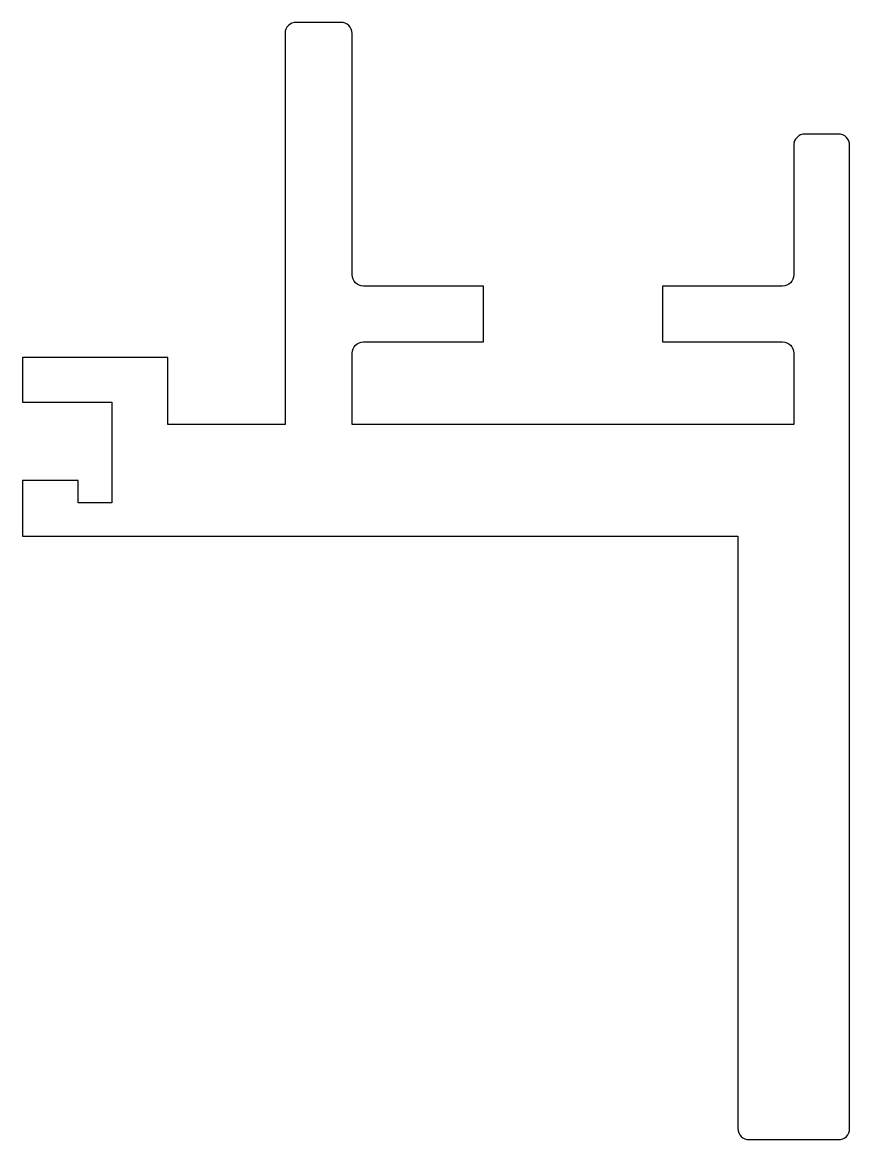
# Model space of a CAD drawing. Extents: x 151.9 to 188.9, y 183.4 to 233.4.
import ezdxf

# ---------------------------------------------------------------- set-up
doc = ezdxf.new("R2010")
doc.units = 0
doc.header["$LTSCALE"] = 15
doc.layers.get('0').update_dxf_attribs({"linetype": 'CONTINUOUS'})

msp = doc.modelspace()

# ---------------------------------------------------------------- linework, layer by layer
msp.add_lwpolyline([(172.494, 219.131), (172.494, 221.631), (167.119, 221.631, -0.414214), (166.619, 222.131), (166.619, 232.932, 0.414214), (166.119, 233.432), (164.119, 233.432, 0.414214), (163.619, 232.932), (163.619, 215.432), (158.369, 215.432), (158.369, 218.432), (155.869, 218.432), (151.869, 218.432), (151.869, 216.432), (155.869, 216.432), (155.869, 211.932), (154.369, 211.932), (154.369, 212.932), (151.869, 212.932), (151.869, 210.432), (183.869, 210.432), (183.869, 183.932, 0.414214), (184.369, 183.432), (188.369, 183.432, 0.414214), (188.869, 183.932), (188.869, 227.932, 0.414214), (188.369, 228.432), (186.869, 228.432, 0.414214), (186.369, 227.932), (186.369, 222.131, -0.414214), (185.869, 221.631), (180.494, 221.631), (180.494, 219.131), (185.869, 219.131, -0.414214), (186.369, 218.631), (186.369, 215.432), (166.619, 215.432), (166.619, 218.631, -0.414214), (167.119, 219.131)], format="xyb", close=True)

doc.saveas('drawing.dxf')
